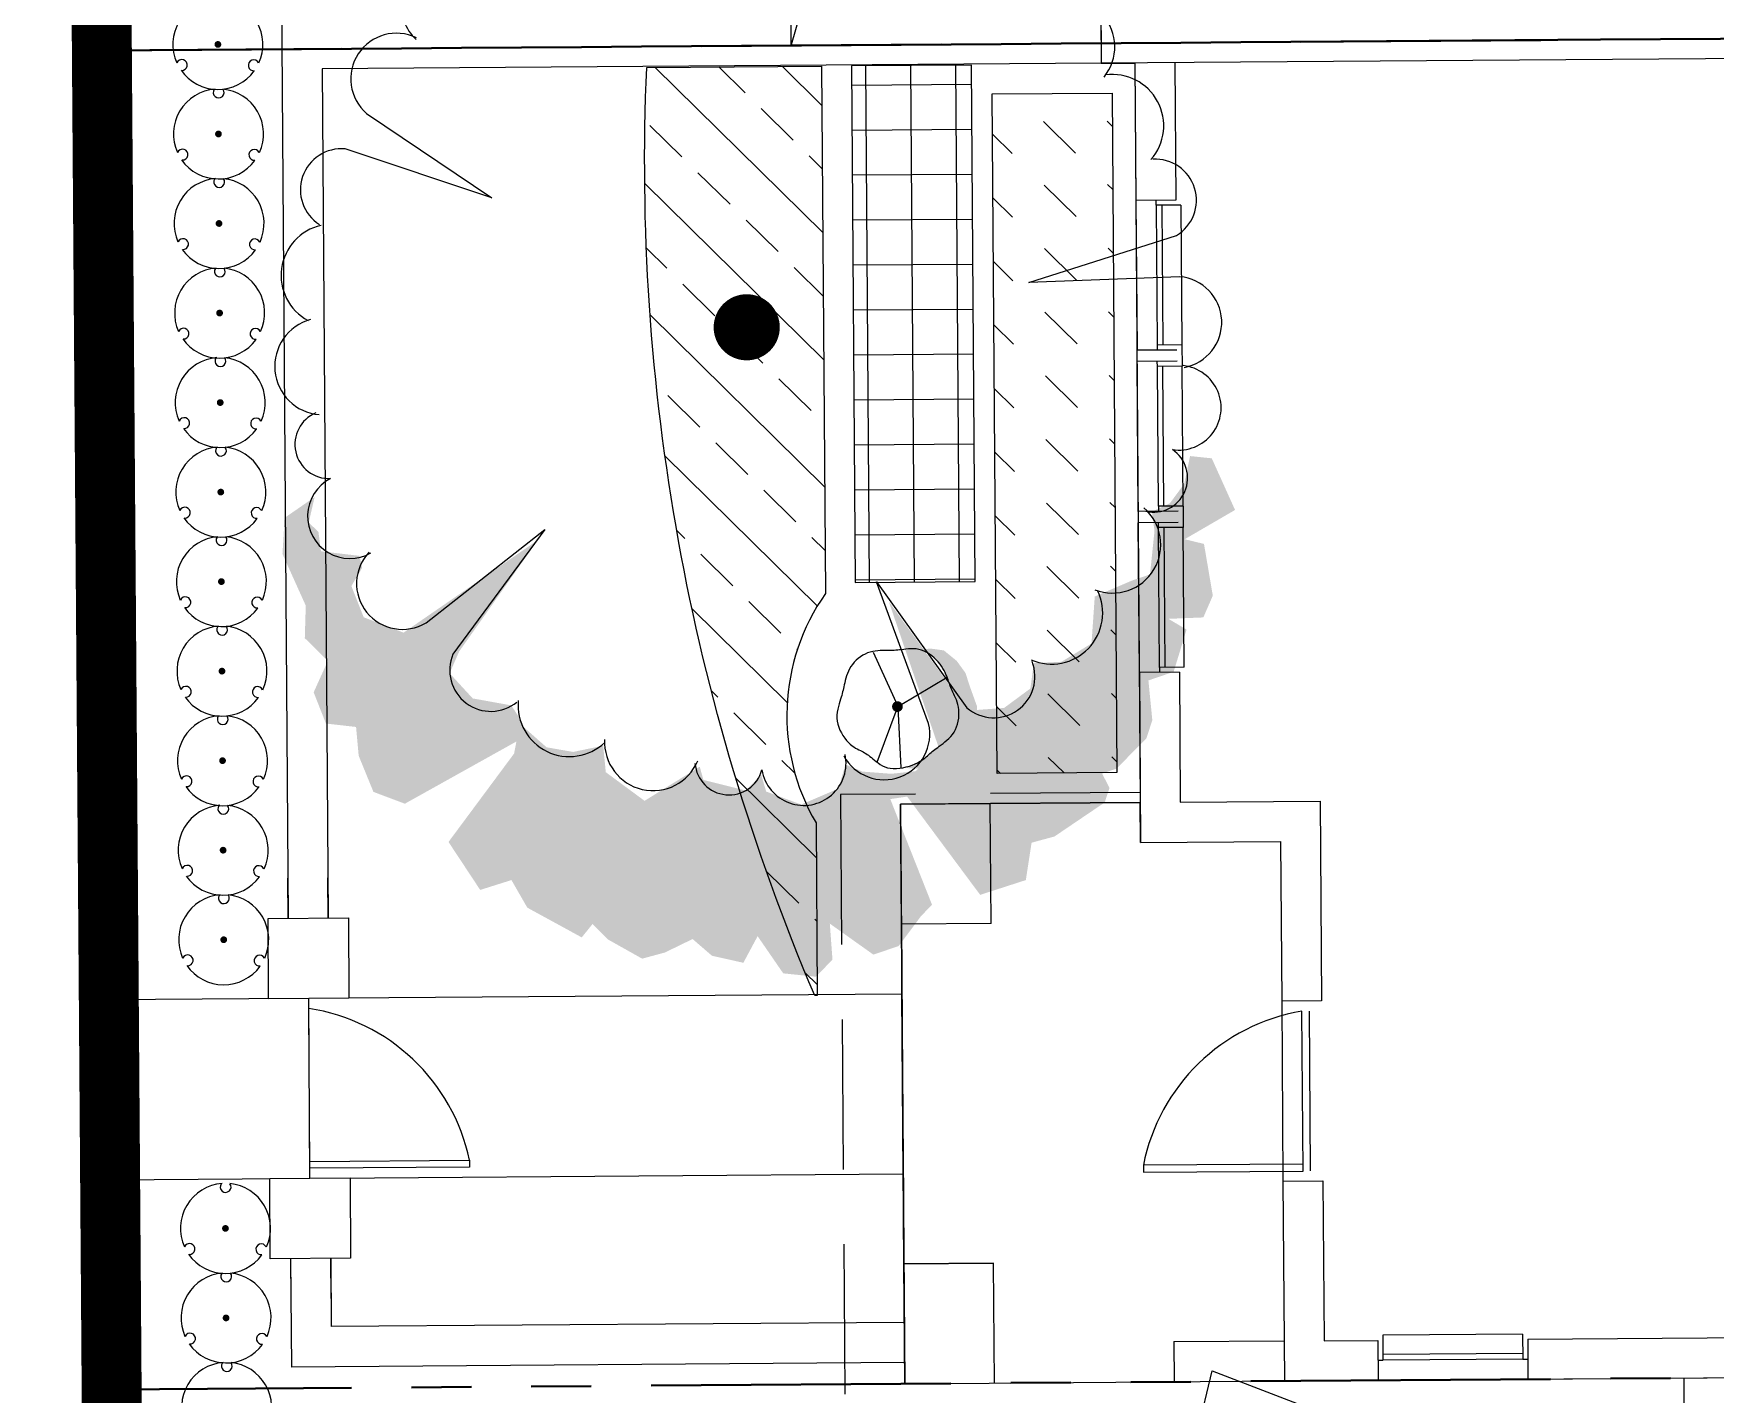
# Model space of a CAD drawing. Header units: feet. Extents: x 919634 to 928945, y 707022 to 708026.
# Drawn here: x 920102.47 to 920130.52, y 707294.92 to 707317.61 of the extents above; entities that cross this region are included whole.
import ezdxf

# ---------------------------------------------------------------- set-up
doc = ezdxf.new("R2010")
doc.units = ezdxf.units.FT
doc.header["$LTSCALE"] = 20
doc.header["$MEASUREMENT"] = 0
for name, pattern in [('PHANTOM2', [1.25, 0.625, -0.125, 0.125, -0.125, 0.125, -0.125]), ('Site Plan$0$HIDDEN2', [0.1875, 0.125, -0.0625]), ('Site Plan$0$PHANTOM2', [1.25, 0.625, -0.125, 0.125, -0.125, 0.125, -0.125])]:
    doc.linetypes.add(name, pattern=pattern)
doc.layers.add('-u-site-propline', color=7, linetype='PHANTOM2', true_color=0xd10000)
for name, color, linetype in [('-u-site-xref', 7, 'Continuous'), ('LK-SHRB-035M', 4, 'Continuous'), ('LK-SHRB-TRNK', 3, 'Continuous'), ('LK-TREE-013M', 6, 'Continuous'), ('LK-TREE-025M', 2, 'Continuous'), ('LK-TREE-035M', 123, 'Continuous'), ('LK-TREE-050M', 2, 'Continuous'), ('LK-TREE-TRNK', 32, 'Continuous'), ('LP-SHRB', 7, 'Continuous'), ('LP-TREE', 15, 'Continuous'), ('Site Plan$0$-u-site-bldg-slab', 6, 'Continuous'), ('Site Plan$0$-u-site-bldg_interior', 252, 'Continuous'), ('Site Plan$0$-u-site-fence', 4, 'Site Plan$0$FENCELINE1'), ('Site Plan$0$-u-site-wall', 4, 'Continuous'), ('Site Plan$0$SP-BLDG-ROOF ABOVE', 4, 'Site Plan$0$HIDDEN2'), ('x-RL TH5-LP Block$0$LK-SHRB-013M', 253, 'Continuous'), ('x-RL TH5-LP Block$0$LK-SHRB-035M', 253, 'Continuous'), ('x-RL TH5-LP Block$0$LK-SHRB-TRNK', 253, 'Continuous'), ('x-RL TH5-LP Block$0$LK-TREE-050M', 253, 'Continuous'), ('x-RL TH5-LP Block$0$LK-TREE-TRNK', 253, 'Continuous'), ('x-RL TH5-LP Block$0$LP-PATT-SHAR', 253, 'Continuous'), ('x-RL TH5-LP Block$0$LP-SHAR-BRDR-CONT', 253, 'Continuous'), ('x-RL TH5-LP Block$0$LP-SHRB', 253, 'Continuous'), ('x-RL TH5-LP Block$0$LP-TREE', 253, 'Continuous')]:
    doc.layers.add(name, color=color, linetype=linetype)
for name, color, linetype, lineweight in [('Site Plan$0$SP-LOT LINES', 252, 'Site Plan$0$PHANTOM2', 40), ('Site Plan$0$SP-SIDEWALK', 2, 'Continuous', 25), ('SP-BUILDING-FOOTPRINT', 1, 'Continuous', 25)]:
    doc.layers.add(name, color=color, linetype=linetype, lineweight=lineweight)
for name, color, linetype, plot in [('x-RL TH5-LP Block$0$-u-site-no_plot', 253, 'Continuous', False), ('x-RL TH5-LP Block$0$LK-SHRB-SHAD', 253, 'Continuous', False), ('x-RL TH5-LP Block$0$LK-TREE-SHAD', 253, 'Continuous', False)]:
    doc.layers.add(name, color=color, linetype=linetype, plot=plot)
doc.layers.get('-u-site-xref').off()
doc.linetypes.add('Site Plan$0$FENCELINE1', pattern='A,0.25,-0.1,[133,ltypeshp.shx,S=0.1,R=0,X=-0.1,Y=0],-0.1,1', length=1.45)

# ---------------------------------------------------------------- blocks, each defined once
blk = doc.blocks.new('Site Plan$0$_Details_TH5_wall')
at = {"layer": 'Site Plan$0$-u-site-fence'}
for p, q in [((-9.921745741390623, -107.2412408023374), (-9.941240280168131, -104.241304142517)), ((-9.922828772338107, -107.0745776544791), (-9.940157249453478, -104.4079672904918))]:
    blk.add_line(p, q, dxfattribs=at)
blk.add_lwpolyline([(-7.259590184199624, -106.9426853338955), (-7.258845600998029, -107.0572662480408), (-9.922828772338107, -107.0745776544791), (-9.923573355306871, -106.9599967403337)], close=True, dxfattribs=at)
blk.add_arc((-10.43133959185798, -107.6121757059591), 3.241637188778278, 11.91898895529423, 81.284807498677, dxfattribs=at)
at = {"layer": 'Site Plan$0$-u-site-wall'}
for p, q in [((-10.49004897312261, -73.7504030992277), (-10.28537092194892, -102.9035121200141)), ((3.281506347935647, -88.64790244249161), (-9.71480042510666, -88.73901354521513)), ((-9.71480042533949, -88.73901354509871), (-9.615384972305037, -102.8991583391326)), ((-10.28494076768402, -102.9035093246493), (-10.28929454809986, -102.2335234705824)), ((-9.614954913733527, -102.8991555443499), (-9.619308694032952, -102.229169690283)), ((-10.27596386393998, -104.2433968159603), (-10.27596328500658, -104.2434792785207)), ((-9.605980378808454, -104.2386926114559), (-9.605977339670062, -104.2391254977556)), ((-10.25490140204784, -107.243405753281), (-10.25490198389161, -107.2433228811715)), ((-9.584915456711315, -107.2390519723995), (-9.58491849876009, -107.2386186767835)), ((-10.24803110782523, -108.5833894005045), (-10.24367732764222, -109.2533752545714)), ((-10.24549372040201, -108.5833729116712), (-10.23280553636141, -110.3905928489985)), ((-9.578045253758319, -108.5790356202051), (-9.573691473458894, -109.249021474272)), ((-9.575507764006034, -108.5790191306733), (-9.567525819991715, -109.7159124162281)), ((-0.008576108026318252, -109.6488990358775), (-9.567525819991715, -109.7159124162281)), ((-0.00387190782930702, -110.3188825208927), (-10.23280553636141, -110.3905928489985))]:
    blk.add_line(p, q, dxfattribs=at)
for points in [[(-10.611226134007342, -104.24565792282965), (-10.619933694619377, -102.9056862148071), (-9.279961986596842, -102.89697865419507), (-9.271254425984807, -104.23695036221761)], [(-10.5830240347474, -108.58556629066746), (-10.591731595359434, -107.24559458264491), (-9.251759887336899, -107.23688702203287), (-9.243052326724865, -108.57685873005542)]]:
    blk.add_wipeout(points).dxf.layer = 'Site Plan$0$-u-site-wall'
for points in [[(-10.61122613400221, -104.2456579227), (-10.61993369460106, -102.9056862146826), (-9.279961986700073, -102.8969786542002), (-9.271254425984807, -104.2369503622176)], [(-10.58302403474227, -108.5855662906542), (-10.59173159534112, -107.2455945826368), (-9.251759887323715, -107.2368870219216), (-9.243052326724865, -108.5768587300554)]]:
    blk.add_lwpolyline(points, close=True, dxfattribs=at)
blk = doc.blocks.new('Site Plan')
at = {"layer": 'Site Plan$0$-u-site-bldg-slab'}
for p, q in [((920118.4210498073, 707304.7709246962, 2.07687015670199e-07), (920120.9261633628, 707304.7892105423)), ((920116.9822305592, 707297.0935512581), (920116.9408683486, 707302.760066967))]:
    blk.add_line(p, q, dxfattribs=at)
at = {"layer": 'Site Plan$0$-u-site-bldg_interior'}
for p, q in [((920120.2526234288, 707319.9929618222), (920120.2736081515, 707317.118109173)), ((920176.9298666465, 707317.5316663248), (920120.2736081515, 707317.118109173)), ((920120.8361397278, 707317.1222153204), (920120.8528670925, 707314.8306097029)), ((920121.5027886349, 707317.1270814629), (920121.5195159995, 707314.8354758453)), ((920121.5195159995, 707314.8354758453), (920120.8528670925, 707314.8306097029)), ((920120.8528670925, 707314.8306097029), (920120.8711151265, 707312.330676302)), ((920121.1903642523, 707314.749737679), (920121.1897559846, 707314.8330687924)), ((920121.6034553805, 707314.7527529997), (920121.1903642523, 707314.749737679)), ((920121.1903642523, 707314.749737679), (920121.2073957508, 707312.4164665048)), ((920121.2829404366, 707314.7504134304), (920121.2999719351, 707312.4171422562)), ((920121.6034553805, 707314.7527529997), (920121.620486879, 707312.4194818255)), ((920121.620486879, 707312.4194818255), (920121.2073957508, 707312.4164665048)), ((920121.2073957508, 707312.4164665048), (920121.2080040186, 707312.3331353915)), ((920121.620486879, 707312.4194818255), (920121.6230720172, 707312.0653245937)), ((920121.5377640044, 707312.3355424441), (920120.8711151265, 707312.330676302)), ((920121.539132607, 707312.148047439), (920120.8724837292, 707312.1431812969)), ((920120.8907317632, 707309.6432478959), (920120.8724837292, 707312.1431812969)), ((920121.209980889, 707312.0623092729), (920121.2093726213, 707312.1456403864)), ((920121.6230720172, 707312.0653245937), (920121.209980889, 707312.0623092729)), ((920121.2270123875, 707309.7290380988), (920121.209980889, 707312.0623092729)), ((920121.3195885718, 707309.7297138502), (920121.3025570733, 707312.0629850243)), ((920121.6401035157, 707309.7320534196), (920121.6230720172, 707312.0653245937)), ((920121.5573806702, 707309.6481140383), (920120.8907317632, 707309.6432478959)), ((920121.6401035157, 707309.7320534196), (920121.2270123875, 707309.7290380988)), ((920121.2270123875, 707309.7290380988), (920121.2276206553, 707309.6457069854)), ((920121.6401035157, 707309.7320534196), (920121.6426886539, 707309.3778961876)), ((920121.5587492437, 707309.4606190331), (920120.8921003658, 707309.4557528908)), ((920120.9103483999, 707306.9558194899), (920120.8921003658, 707309.4557528908)), ((920121.2295975257, 707309.374880867), (920121.2289892578, 707309.4582119803)), ((920121.6426886539, 707309.3778961876), (920121.2295975257, 707309.374880867)), ((920121.2466290242, 707307.0416096927), (920121.2295975257, 707309.374880867)), ((920121.3392052085, 707307.0422854441), (920121.32217371, 707309.3755566183)), ((920121.6597201524, 707307.0446250135), (920121.6426886539, 707309.3778961876)), ((920121.5769973069, 707306.9606856323), (920120.9103483999, 707306.9558194899)), ((920120.9103483999, 707306.9558194899), (920120.9310295052, 707304.1225616353)), ((920121.6597201524, 707307.0446250135), (920121.2466290242, 707307.0416096927)), ((920121.2466290242, 707307.0416096927), (920121.247237292, 707306.9582785794)), ((920121.5769973069, 707306.9606856323), (920121.5928122698, 707304.7940766849)), ((920116.9262699212, 707304.7600136878), (920118.4210498073, 707304.7709246962, 2.07687015670199e-07)), ((920116.9408683486, 707302.760066967), (920116.9262699212, 707304.7600136878)), ((920118.4356482346, 707302.7709779755, 2.07687015670199e-07), (920118.4210498073, 707304.7709246962, 2.07687015670199e-07)), ((920121.5928122698, 707304.7940766849), (920123.9260834439, 707304.8111081833)), ((920123.9260834439, 707304.8111081833), (920123.9504141561, 707301.4778636487)), ((920120.9310295052, 707304.1225616353), (920123.2643006794, 707304.1395931339)), ((920123.2643006794, 707304.1395931339), (920123.2837652492, 707301.4729975063)), ((920118.4356482346, 707302.7709779755, 2.07687015670199e-07), (920116.9408683486, 707302.760066967)), ((920123.9504141561, 707301.4778636487), (920123.2837652492, 707301.4729975063)), ((920123.2837652492, 707301.4729975063), (920123.3056628902, 707298.473077425)), ((920123.6413352466, 707298.6421987413), (920123.6218706768, 707301.3087943691)), ((920123.7663319167, 707298.643111143), (920123.7468673468, 707301.3097067707)), ((920123.3056628902, 707298.473077425), (920123.972311797, 707298.4779435676)), ((920123.3056628902, 707298.473077425), (920123.3299936022, 707295.1398328905)), ((920123.972311797, 707298.4779435676), (920123.9917763667, 707295.8113479399)), ((920118.4770104452, 707297.1044622666, 2.07687015670199e-07), (920116.9822305592, 707297.0935512581)), ((920116.9968285182, 707295.0936686877), (920116.9822305592, 707297.0935512581)), ((920118.4916084043, 707295.104579696, 2.07687015670199e-07), (920118.4770104452, 707297.1044622666, 2.07687015670199e-07)), ((920127.3033945699, 707295.9188563458), (920124.9701233959, 707295.9018248473)), ((920124.9701233959, 707295.9018248473), (920124.9731387167, 707295.4887337192)), ((920127.3033945699, 707295.9188563458), (920127.3064098906, 707295.5057652177)), ((920127.3873339511, 707295.8361335003), (920148.898654323, 707295.9931534064)), ((920121.4866380121, 707295.7964594886, 8.55107066490168e-07), (920123.3251026609, 707295.8098791923)), ((920121.4866380121, 707295.7964594886, 8.55107066490168e-07), (920121.4915284853, 707295.1264773369, 8.55107066490168e-07)), ((920123.9917763667, 707295.8113479399), (920124.8874005503, 707295.8178854663)), ((920124.8874005503, 707295.8178854663), (920124.8922666927, 707295.1512365593)), ((920127.3057341393, 707295.598341402), (920124.9745386075, 707295.5813250544)), ((920127.3873339511, 707295.8361335003), (920127.3922000936, 707295.1694845933)), ((920124.8898076032, 707295.4881254514), (920124.9731387167, 707295.4887337192)), ((920127.3064098906, 707295.5057652177), (920124.9752143589, 707295.4887488701)), ((920127.3064098906, 707295.5057652177), (920127.3897410041, 707295.5063734854)), ((920127.3922000936, 707295.1694845933), (920148.9035204654, 707295.3265044995)), ((920116.9968285182, 707295.0936686877), (920123.329993134, 707295.1398970408)), ((920127.3922000936, 707295.1694845933), (920123.3299936022, 707295.1398328905))]:
    blk.add_line(p, q, dxfattribs=at)
blk.add_lwpolyline([(920120.9765304292, 707298.7373336293), (920120.9773667974, 707298.6227533484), (920123.6413352466, 707298.6421987413), (920123.6404988784, 707298.7567790222)], close=True, dxfattribs=at)
blk.add_arc((920124.1572149398, 707298.1116678179), 3.241637188778279, 99.50573123689445, 168.8715497803076, dxfattribs=at)
at = {"layer": 'Site Plan$0$SP-BLDG-ROOF ABOVE'}
for p, q in [((920120.9261633628, 707304.7892105423), (920118.4210498073, 707304.7709246962, 2.07687015670199e-07)), ((920120.9310295052, 707304.1225616353), (920120.9261633628, 707304.7892105423)), ((920118.4356482346, 707302.7709779755, 2.07687015670199e-07), (920116.9408683486, 707302.760066967)), ((920116.9408683486, 707302.760066967), (920116.9822305592, 707297.0935512581)), ((920116.9822305592, 707297.0935512581), (920118.4770104452, 707297.1044622666, 2.07687015670199e-07))]:
    blk.add_line(p, q, dxfattribs=at)
blk.add_lwpolyline([(920120.9249468271, 707304.9558727691), (920115.9250800253, 707304.9193766947), (920116.0077720976, 707293.5864482336), (920130.0074310236, 707293.6885984247), (920129.9964855757, 707295.1884204363)], dxfattribs=at)
at = {"layer": 'Site Plan$0$SP-LOT LINES', "ltscale": 0.4}
for points in [[(920103.6049985458, 707317.3298382951), (920103.4444158457, 707339.3292522236), (920197.4419117218, 707340.015378306), (920197.602494422, 707318.0159643776)], [(920103.7680147341, 707294.9970427894), (920103.6049989628, 707317.3297811714), (920197.602494839, 707318.0159072538), (920197.7655106104, 707295.6831688719)]]:
    blk.add_lwpolyline(points, close=True, dxfattribs=at)
at = {"layer": 'Site Plan$0$SP-SIDEWALK'}
blk.add_lwpolyline([(920103.720569846, 707301.4968695577), (920103.742467487, 707298.4969494765), (920116.9712817331, 707298.5935120741), (920116.9493840921, 707301.5934321553)], close=True, dxfattribs=at)
at = {"layer": 'Site Plan$0$-u-site-wall', "rotation": 0.01592974096001484}
blk.add_blockref('Site Plan$0$_Details_TH5_wall', (920116.9674547828, 707405.76513261), dxfattribs=at)
blk = doc.blocks.new('x-RL TH5-LP Block$0$SHRUB-LRG-121')
at = {"layer": 'x-RL TH5-LP Block$0$LK-SHRB-SHAD'}
blk.add_hatch(color=256, dxfattribs=at).paths.add_polyline_path([(0.2065465789053249, 0.499285902393737), (0.2951794070149774, 0.5079279536462238), (0.411915319333076, 0.4906438459901814), (0.5243276808678559, 0.397741762831771), (0.5999898483938679, 0.2918765950680324), (0.6432253726944523, 0.1579247517193387), (0.6994315575786629, -0.001953250537884088), (0.703755108361996, -0.1099789298269798), (0.6778137954283778, -0.2158440975907219), (0.6107987294690176, -0.2914620730930899), (0.4746068345091103, -0.3930062126550524), (0.4097535480582408, -0.4578216202285113), (0.2908558562316514, -0.5161554880748369), (0.1676346053880735, -0.5464026751851456), (0.08764888707872842, -0.5420816469833696), (0.06386934541994549, -0.5312790790544568), (0.1525021735295979, -0.5075134316712848), (0.2389732221307597, -0.4578216202285113), (0.3146353896567717, -0.3908456959786335), (0.4184006496248998, -0.3173882371526879), (0.5027099187175637, -0.222325637317855), (0.5394601209599799, -0.1359050938865778), (0.5394601209599799, -0.008434790265017256), (0.5048716982260544, 0.1017514005494355), (0.4637979534339678, 0.1838509157789332), (0.431371310208533, 0.276753004088409), (0.3665180237576635, 0.3847786833775082), (0.2886940767231607, 0.4560756306780966), (0.2411350016392504, 0.4841623062630482)])
at = {"layer": 'x-RL TH5-LP Block$0$LK-SHRB-013M'}
for p, q in [((-0.2098530739028206, 0.4809741930429254), (0.002837181159428326, 0.004674438082567178)), ((0.02411054094827492, 0.011761417733549), (0.4392924265207689, 0.2544689060083254)), ((0.002837181159428326, 0.004674438082567178), (-0.1833047622509838, -0.4896424062422291))]:
    blk.add_line(p, q, dxfattribs=at)
at = {"layer": 'x-RL TH5-LP Block$0$LK-SHRB-035M'}
blk.add_line((0.002837181159428326, -0.00418428843384433), (0.02518236886833591, -0.5396977819131603), dxfattribs=at)
blk.add_lwpolyline([(0.3657733124828653, -0.35104675494226), (0.3815805365216605, -0.3398224485478138), (0.3984144767265718, -0.327644928642151), (0.4158459435518083, -0.3143925663024838), (0.4334457474515645, -0.2999437326060139), (0.4507846988800637, -0.2841767986299537), (0.4674336082915005, -0.2669701354515119), (0.4829632861400981, -0.2482021141479045), (0.4969445428800441, -0.2277511057963295), (0.5090221857100872, -0.2055785103113124), (0.5191370088070641, -0.181977842956595), (0.5273038030923587, -0.157325647833229), (0.5335373594873332, -0.1319984690422693), (0.5378524689133641, -0.1063728506847603), (0.5402639222918211, -0.08082533686176063), (0.5407865105440806, -0.05573247167431816), (0.5394350245915192, -0.03147079922348794), (0.536275354923454, -0.008348851016915404), (0.5315777903010783, 0.01359689181135337), (0.5256637190535045, 0.03439796072068546), (0.5188545295098805, 0.05408588717044083), (0.511471609999326, 0.07269220261998655), (0.5038363488509816, 0.09024843852867548), (0.4962701343939813, 0.1067861263558783), (0.4890943549574445, 0.1223367975609513), (0.4825563381064555, 0.1369648516656667), (0.4766071683498154, 0.1508661604414172), (0.4711238694322759, 0.1642694637220075), (0.4659834650985957, 0.1774035013412316), (0.4610629790935121, 0.190497013132898), (0.456239435161784, 0.2037787389308043), (0.4513898570481558, 0.2174774185687482), (0.4463912684973721, 0.2318217918805381), (0.441103597414795, 0.2469884512149925), (0.4353183883481648, 0.2629453989810351), (0.4288100900058325, 0.2796084901026141), (0.4213531510961417, 0.2968935795036778), (0.4127220203274362, 0.3147165221081671), (0.4026911464080811, 0.3329931728400304), (0.391034978046406, 0.3516393866232121), (0.3775279639507758, 0.3705710183816642), (0.3620217693270575, 0.3896513068901406), (0.3446769253713242, 0.4085330263266691), (0.3257311797771578, 0.4268163347200868), (0.3054222802381474, 0.4441013900992274), (0.2839879744478893, 0.4599883504929316), (0.2616660100999724, 0.4740773739300366), (0.238694134887993, 0.4859686184393794), (0.2153100965055472, 0.4952622420497939), (0.1917475925335239, 0.5016977528998616), (0.1682241201020815, 0.505572059567136), (0.1449531262286641, 0.5073214207389043), (0.1221480579307368, 0.5073820951024572), (0.1000223622257579, 0.5061903413450857), (0.07878948613117842, 0.5041824181540839), (0.05866287666444947, 0.5017945842167428), (0.03985598084303632, 0.4994630982203496), (0.02248366055935236, 0.497542796593585), (0.006266437205681541, 0.4960628267306575), (-0.009173752950729863, 0.4949709137671725), (-0.02421497364264269, 0.4942147828387213), (-0.03923528860280356, 0.4937421590809024), (-0.05461276156398043, 0.4935007676293139), (-0.0707254562589128, 0.493438333619558), (-0.08795143642037573, 0.4935025821872294), (-0.1065660895111904, 0.4936041247113003), (-0.1264340979145473, 0.4935051175442382), (-0.1473174677437044, 0.4929306032818879), (-0.1689782051119195, 0.491605624520087), (-0.1911783161324578, 0.4892552238546806), (-0.2136798069185772, 0.4856044438815097), (-0.2362446835835428, 0.4803783271964157), (-0.2586349522406195, 0.4733019163952399), (-0.28062070960695, 0.4641738346543072), (-0.3020044148152365, 0.4530870274718488), (-0.3225966176020663, 0.4402080209265833), (-0.3422078677040261, 0.4257033410972291), (-0.3606487148577031, 0.4097395140625011), (-0.3777297087996843, 0.3924830659011107), (-0.3932613992665566, 0.37410052269178), (-0.4070543359949141, 0.3547584105132238), (-0.4189846554291066, 0.3346415083351673), (-0.4291908408445835, 0.3140076066914048), (-0.4378769622245784, 0.293132749006741), (-0.4452470895522964, 0.2722929787059769), (-0.451505292810964, 0.2517643392139171), (-0.4568556419838004, 0.2318228739553625), (-0.461502207054032, 0.2127446263551214), (-0.4656490580048782, 0.1948056398379947), (-0.4694891977182891, 0.1781690378778826), (-0.4731713606711594, 0.1625462641450675), (-0.4768332142391358, 0.1475358423589199), (-0.4806124257978439, 0.1327362962388214), (-0.4846466627229091, 0.1177461495041427), (-0.4890735923899712, 0.1021639258742653), (-0.4940308821746626, 0.08558814906856327), (-0.4996561994526161, 0.06761734280640752), (-0.5059803350152947, 0.04795023198010284), (-0.5126065733175551, 0.02668634617363708), (-0.519031322230056, 0.00402541614392149), (-0.5247509896234988, -0.01983282735213265), (-0.5292619833685421, -0.04468865355761409), (-0.5320607113358804, -0.070342331715608), (-0.5326435813961865, -0.09659413106920312), (-0.5305070014201405, -0.1232443208614882), (-0.5253009075472193, -0.1500657602906834), (-0.517289348992108, -0.1767216683755279), (-0.5068899032382888, -0.2028478540898924), (-0.4945201477692436, -0.2280801264076509), (-0.4805976600684474, -0.2520542943026705), (-0.4655400176193822, -0.2744061667488253), (-0.4497647979055373, -0.2947715527199861), (-0.4336895784103874, -0.3127862611900234), (-0.417675376585116, -0.328206366086075), (-0.4018569697517407, -0.3412690011483335), (-0.3863125751999661, -0.352331565070255), (-0.3711204102195111, -0.3617514565453028), (-0.3563586921000876, -0.3698860742669261), (-0.3421056381314074, -0.3770928169285881), (-0.3284394656031822, -0.383729083223745), (-0.3154383918051309, -0.3901522718458565), (-0.3031309360368155, -0.3966813471353809), (-0.291346825637234, -0.4034815360208093), (-0.2798660899552345, -0.4106796310776275), (-0.2684687583396652, -0.4184024248813252), (-0.2569348601393813, -0.4267767100073954), (-0.2450444247032308, -0.4359292790313241), (-0.232577481380055, -0.4459869245286043), (-0.219314059518716, -0.4570764390747222), (-0.2050514160916777, -0.4692157957703103), (-0.1896557185658807, -0.4819876898165489), (-0.1730103620318957, -0.4948659969397617), (-0.1549987415802647, -0.5073245928662686), (-0.1355042523015726, -0.5188373533223931), (-0.1144102892863614, -0.5288781540344552), (-0.09160024762520891, -0.5369208707287783), (-0.06695752240866426, -0.5424393791316859), (-0.04048119930575922, -0.5450505099464706), (-0.01263312629937019, -0.5449429137843325), (0.01600915804914393, -0.5424481962334475), (0.04486811517845268, -0.5378979628819813), (0.07336620652719716, -0.5316238193181171), (0.1009258935340398, -0.5239573711300203), (0.1269696376376288, -0.5152302239058635), (0.1509199002766195, -0.5057739832338264), (0.1723440149706832, -0.4958832636724217), (0.1913888035635622, -0.4857047156615764), (0.208345959980015, -0.4753479986115536), (0.2235071781447999, -0.464922771932617), (0.2371641519826824, -0.4545386950350405), (0.2496085754184136, -0.4443054273290805), (0.2611321423767592, -0.4343326282250146), (0.2720265467824774, -0.4247299571331027), (0.282572228871615, -0.4155614766450064), (0.2930046141253513, -0.4067088620779806), (0.3035478743361608, -0.3980081919306642), (0.3144261812965183, -0.3892955447016995), (0.3258637067988985, -0.3804069988897325), (0.338084622635769, -0.3711786329934093), (0.3513131005996044, -0.3614465255113686)], close=True, dxfattribs=at)
at = {"layer": 'x-RL TH5-LP Block$0$LK-SHRB-TRNK', "const_width": 0.046875}
blk.add_lwpolyline([(-0.0234375, 0, 1), (0.0234375, 0, 1)], format="xyb", close=True, dxfattribs=at)
blk = doc.blocks.new('x-RL TH5-LP Block$0$TREE-SIMP-024')
at = {"layer": 'x-RL TH5-LP Block$0$LK-TREE-SHAD'}
blk.add_hatch(color=256, dxfattribs=at).paths.add_polyline_path([(0.1890392876505302, -0.4914625425579686), (0.2122538417685007, -0.5256094872272712), (0.2532375141730938, -0.5283298083166699), (0.3119894994224524, -0.5023558214439703), (0.3488751212994714, -0.5037111922460724), (0.3748395371480342, -0.4777467763975238), (0.4103546213606251, -0.4941301901573638), (0.4458784854625435, -0.4804583228024413), (0.4499869085587704, -0.4463034049931593), (0.4827752814527457, -0.4435615268122319), (0.5237645425420112, -0.4271557661335734), (0.5374364046921016, -0.3916319072365013), (0.4677999237022448, -0.2646004044787063), (0.4814606117391236, -0.2673287123739385), (0.5811675407061045, -0.3424377704076562), (0.6358238768052615, -0.3069019339042427), (0.6249050584882809, -0.2713852550636489), (0.6563316736071556, -0.2536161387256897), (0.6905033561629352, -0.1921294586080649), (0.6754793072618952, -0.1798385099472739), (0.6932444327993608, -0.1620733844098154), (0.7151139873763555, -0.1238148273882871), (0.7082908266705772, -0.09785999622977926), (0.6932723684028588, -0.06644295733990191), (0.7124048371439358, -0.04457898493521384), (0.7206121090560202, -0.009056715461291276), (0.6905616235424645, 0.007328289670340382), (0.7329206188030071, 0.03602978614996744), (0.7370298401875459, 0.07291700591118655), (0.7179093405918024, 0.09203750550695133), (0.676924078764074, 0.08929323635833697), (0.7124583154346453, 0.1384849718098451), (0.7029036562701094, 0.1671713118368103), (0.6687575131452945, 0.193118164650528), (0.6564657629400017, 0.2054099148558279), (0.5362310864248627, 0.1589257265477073), (0.5335043751062472, 0.1780510184884818), (0.6455525333076935, 0.2600526754644719), (0.629173911892849, 0.311961547954219), (0.5868252892009878, 0.3187799195711634), (0.5800021304438587, 0.3447347591907146), (0.5417667199370442, 0.4021018401502943), (0.5253745262878908, 0.4075616432481155), (0.5089783437868505, 0.3993599652255568), (0.5035185354842042, 0.4157521536698852), (0.4693747885318942, 0.4498959006221668), (0.4488845495600344, 0.4567206592121238), (0.4038004408650693, 0.4526090468599193), (0.3942457764956941, 0.4812953816820524), (0.3464349545334926, 0.496309052809579), (0.3341336228943703, 0.4758132232043835), (0.3327790503805659, 0.5154311470333397), (0.3081915624256624, 0.5263531546063263), (0.2494443643164743, 0.5167729508059438), (0.2439733819006165, 0.4949129724579535), (0.2112025668366186, 0.5522816480455219), (0.1524505763824209, 0.5263076559679831), (0.1497110976301883, 0.5017161739563747), (0.1811305294363592, 0.4948946130834457), (0.202984124067541, 0.4785072085230979), (0.212541181353231, 0.45801777109574), (0.2344003614129235, 0.4607564515596465), (0.2835801296677403, 0.4553062246908226), (0.2904048882577115, 0.4348159857189486), (0.3081524507603319, 0.3924705522830649), (0.3614310626261954, 0.3883876718740424), (0.3819133199970679, 0.354239934121253), (0.3832702886833488, 0.3228189044308749), (0.4119582233383312, 0.3187288407091629), (0.4338078271690051, 0.2886799465673988), (0.4365281534632288, 0.2476962793676662), (0.312182657679358, 0.1588602791116926), (0.4802353394693739, 0.2149214735031819), (0.5048180383354861, 0.1876056743968348), (0.5075423554302176, 0.1602834967785185), (0.5048004805054802, 0.1274951206283248), (0.4965979976822155, 0.1083666426877699), (0.5239185806725288, 0.1001777301501932), (0.5416661483799885, 0.05783230191914868), (0.5266269378214474, 0.01820959095000774), (0.5074992581692186, 0.01273941007867307), (0.5252540059331636, -0.005015337685279064), (0.5129446926930257, -0.05283414645331419), (0.4979158599080051, -0.05693698412104453), (0.5361496757868451, -0.1197686605234622), (0.5033493272351564, -0.1634950041924412), (0.4732932530368998, -0.1662360808288668), (0.4801140208263632, -0.2003878093821498), (0.4746406454941905, -0.2304446851249153), (0.4514085283413749, -0.2564082994289478), (0.4418442877430095, -0.2605095392124781), (0.426813860329986, -0.2700769723230536), (0.4186041922453967, -0.3137961359355472), (0.3899074796497359, -0.3397613448675685), (0.3653199916948324, -0.3288393372945819), (0.239660629690519, -0.2387102159554928), (0.3434432538051624, -0.3916885715269984), (0.3256701466667096, -0.4367766762272822), (0.2901462825647911, -0.4504485435822119), (0.2696576382209059, -0.4381591895494168), (0.2559953555560242, -0.4408954770970226), (0.2505179861671536, -0.4846138391650001), (0.2286588009026502, -0.4873525248337458), (0.2177264207609824, -0.4982849049754137)])
at = {"layer": 'x-RL TH5-LP Block$0$LK-TREE-050M'}
for p, q in [((-0.04860488914232519, 0.3204401747418828), (-0.1004783664031379, 0.4881257947864839)), ((-0.05369746659829389, 0.4915933362915723), (-0.04860488914232519, 0.3204401747418828)), ((0.2897369795163627, 0.1452474562183212), (0.4331856951178565, 0.2463997710962005)), ((0.4509396161136294, 0.2029800207524346), (0.2897369795163627, 0.1452474562183212)), ((-0.484126475581121, 0.1008413697186938), (-0.3197764530257245, 0.05279546313309424)), ((-0.3197764530257245, 0.05279546313309424), (-0.4952847406890442, 0.05527856086738581)), ((0.3323934762303793, -0.366144784429423), (0.2276721902811687, -0.2306723100195143)), ((0.2276721902811687, -0.2306723100195143), (0.3682018494262422, -0.3358423614288597)), ((-0.2455091501645086, -0.4292699423333417), (-0.1490278276294532, -0.2878107840738551)), ((-0.1490278276294532, -0.2878107840738551), (-0.2056244374518599, -0.4539617653212815))]:
    blk.add_line(p, q, dxfattribs=at)
for centre, radius, start, end in [((-0.002046592426324878, 0.4868550850393945), 0.05186775325439813, 9.894664786015177, 174.758577227328), ((0.09479688157250621, 0.4893167681903066), 0.04800949825501283, 350.9389413252036, 173.4733813780408), ((-0.1406577635833912, 0.4643518711474144), 0.04668600864248076, 30.61256466583337, 182.9404446800889), ((0.1742931968898063, 0.4599880194734851), 0.03877302073807031, 346.4677891969286, 145.8460662159045), ((-0.2256235228414027, 0.416537993178828), 0.05803041528278666, 48.19387987775519, 187.3850517374514), ((0.249491642336892, 0.4128623806588791), 0.05490868705670256, 338.5456909887605, 138.9426875496921), ((-0.3155583000221611, 0.3648621441673399), 0.05490868705670256, 50.5456909887609, 210.9426875496927), ((0.3264296698085047, 0.3432980403228925), 0.05803041528278666, 336.1938798777554, 115.3850517374514), ((-0.3836150434950696, 0.3079067958741248), 0.03877302073807031, 58.46778919692883, 217.8460662159039), ((0.398159233570567, 0.2772661021778475), 0.04668600864248076, 318.6125646658333, 110.9404446800895), ((-0.4360740535002208, 0.2413643889474102), 0.04800949825501283, 62.93894132520439, 245.4733813780411), ((-0.4636591329584405, 0.1485000700117638), 0.05186775325439813, 81.89466478601592, 246.7585772273271), ((0.4623942692778655, 0.1523929201382828), 0.05186775325439813, 297.894664786015, 102.7585772273273), ((0.4946617483395528, 0.06105000505942826), 0.04800949825501283, 278.9389413252028, 101.4733813780415), ((-0.4850905122466429, 0.009719136930840477), 0.04668600864248076, 102.6125646658336, 254.9404446800894), ((0.4913341631808805, -0.02361856542178487), 0.03877302073807031, 274.4677891969283, 73.84606621590467), ((-0.4658726755859846, -0.08586340293272343), 0.05803041528278666, 120.1938798777553, 259.3850517374512), ((0.4697526148953841, -0.1096991602439772), 0.05490868705670256, 266.5456909887607, 66.94268754969211), ((-0.4445173971826932, -0.1873651743553211), 0.05490868705670256, 122.545690988761, 282.9426875496918), ((0.4273681537194989, -0.2043681359880694), 0.05803041528278666, 264.1938798777555, 43.3850517374514), ((-0.4113803323655247, -0.2696911542562219), 0.03877302073807031, 130.4677891969289, 289.8460662159039), ((0.3867337028646318, -0.2929919960733187), 0.04668600864248076, 246.6125646658334, 38.94044468008853), ((-0.3643054682475793, -0.3401453721469778), 0.04800949825501283, 134.9389413252038, 317.4733813780404), ((-0.2845105109362862, -0.3950769944404016), 0.05186775325439813, 153.8946647860153, 318.7585772273273), ((0.2878219670432429, -0.3926710807491034), 0.05186775325439813, 225.8946647860147, 30.75857722732785), ((0.2109208918357979, -0.4515857900502454), 0.04800949825501283, 206.9389413252034, 29.47338137804071), ((-0.1591446606051079, -0.4583451141828618), 0.04668600864248076, 174.6125646658334, 326.940444680089), ((0.1293680157899644, -0.4745850956696813), 0.03877302073807031, 202.4677891969289, 1.846066215904139), ((-0.06230162510055948, -0.4696044945809916), 0.05803041528278666, 192.1938798777558, 331.3850517374509), ((0.04083143997263505, -0.4806601902269989), 0.05490868705670256, 194.5456909887608, 354.942687549692)]:
    blk.add_arc(centre, radius, start, end, dxfattribs=at)
at = {"layer": 'x-RL TH5-LP Block$0$LK-TREE-TRNK', "const_width": 0.03749999999999999}
blk.add_lwpolyline([(0.01325825214726706, 0.01325825214723153, 1), (-0.01325825214723864, -0.01325825214726706, 1)], format="xyb", close=True, dxfattribs=at)
blk = doc.blocks.new('x-RL TH5-LP Block', base_point=(1241.699483058532, -211.8293156445725))
at = {"layer": 'x-RL TH5-LP Block$0$LP-PATT-SHAR'}
h = blk.add_hatch(dxfattribs=at)
h.set_pattern_fill('DASH', color=256, scale=6, angle=45)
h.set_pattern_definition([(45, (1330.8646941029, -196.9859242070233), (0, 1.060660171779821), [0.75, -0.75])])
h.paths.add_polyline_path([(1342.198027436039, -196.9859242070233), (1330.8646941029, -196.9859242070233), (1330.8646941029, -194.9859242070233), (1342.198027436039, -194.9859242070233)])
h = blk.add_hatch(dxfattribs=at)
h.set_pattern_fill('ANSI37', color=256, scale=6, angle=45)
h.set_pattern_definition([(90, (922118.9625385818, 708828.6941068189), (-0.7500000000000001, 0), []), (180, (922118.9625385818, 708828.6941068189), (-5.551115123125783e-17, -0.75), [])])
h.paths.add_polyline_path([(1338.993920473848, -197.3271673087729), (1330.380829819595, -197.3271673087729), (1330.380829819595, -199.3271673086565), (1338.993920473731, -199.3271673087729)])
h = blk.add_hatch(dxfattribs=at)
h.set_pattern_fill('ANSI33', color=256, scale=6)
h.set_pattern_definition([(45, (922115.9629815341, 708813.3011943189), (-1.060660171779821, 1.060660171779821), []), (45, (922117.0236417041, 708813.3011943189), (-1.060660171779821, 1.060660171779821), [0.75, -0.375])])
edge = h.paths.add_edge_path()
edge.add_arc((1341.232582183945, -196.9513983253966), 3.534241529179276, 234.4578139517915, 299.9966933148048)
edge.add_line((1342.99952630233, -200.0122432527132), (1345.877072589821, -200.0122432527132))
edge.add_line((1345.877072589821, -200.0122432527132), (1345.880893988069, -200.0538080024999))
edge.add_arc((1332.227146808794, -167.3660699503938), 35.42475167165824, 267.0124345537933, 292.6704117371547, ccw=False)
edge.add_line((1330.38083608076, -202.7426747577265), (1330.380829819595, -199.8271673087729))
edge.add_line((1330.380829819595, -199.8271673087729), (1339.178119738237, -199.8271673087729))
at = {"layer": 'x-RL TH5-LP Block$0$-u-site-no_plot'}
blk.add_line((1241.699483058784, -211.8293156445096), (1352.366149725276, -211.8293156445725), dxfattribs=at)
at = {"layer": 'x-RL TH5-LP Block$0$LP-SHAR-BRDR-CONT'}
for points in [[(1342.198027436039, -196.9859242070233), (1330.8646941029, -196.9859242070233), (1330.8646941029, -194.9859242070233), (1342.198027436039, -194.9859242070233)], [(1338.993920473848, -197.3271673087729), (1330.380829819595, -197.3271673087729), (1330.380829819595, -199.3271673086565), (1338.993920473731, -199.3271673087729)]]:
    blk.add_lwpolyline(points, close=True, dxfattribs=at)
blk.add_lwpolyline([(1339.178119738237, -199.8271673087729, 0.2940262378585685), (1342.99952630233, -200.0122432527132), (1345.877072589821, -200.0122432527132), (1345.880893988069, -200.0538080024999, -0.1124241353563668), (1330.38083608076, -202.7426747577265), (1330.380829819595, -199.8271673087729)], format="xyb", close=True, dxfattribs=at)
at = {"layer": 'x-RL TH5-LP Block$0$LP-SHRB', "xscale": 1.896938157072053, "yscale": 1.896938157072053, "zscale": 3.319641774876096, "rotation": 90}
blk.add_blockref('x-RL TH5-LP Block$0$SHRUB-LRG-121', (1341.070629473426, -198.6399056814844), dxfattribs=at)
at = {"layer": 'x-RL TH5-LP Block$0$LP-TREE', "xscale": 14.70790299536585, "yscale": 14.70790299536585, "zscale": 14.70790299536585}
blk.add_blockref('x-RL TH5-LP Block$0$TREE-SIMP-024', (1334.726290749502, -201.1075028926134), dxfattribs=at)
blk = doc.blocks.new('SHRUB-LRG-020')
at = {"layer": 'LK-SHRB-035M'}
for centre, radius, start, end in [((0, 0), 0.5, 94.34978531993045, 204.197478914356), ((0.001889855033477161, 0.4603848002291109), 0.05995317584729301, 145.5617106720357, 37.37413056032797), ((0, 0), 0.5, 335.6607324966503, 84.36192919374862), ((-0.3996498600313707, -0.2285557376460936), 0.05995317584729301, 265.5617106720358, 157.3741305603279), ((0.3977600049978971, -0.2318290625830173), 0.05995317584729301, 25.56171067203576, 277.3741305603279), ((0, 0), 0.5, 215.0580211348241, 323.979530820607)]:
    blk.add_arc(centre, radius, start, end, dxfattribs=at)
at = {"layer": 'LK-SHRB-TRNK', "const_width": 0.0375}
blk.add_lwpolyline([(-0.01875000000000071, 0, 1), (0.01875000000000071, 0, 1)], format="xyb", close=True, dxfattribs=at)
blk = doc.blocks.new('TREE-PALM-011')
at = {"layer": 'LK-TREE-013M'}
for p, q in [((-0.02606076180344985, 0.4252097812772035), (0.1152668843908202, 0.4174018982217689)), ((-0.2120610753474637, 0.1753468888265033), (-0.3953958958532837, 0.38449880203801)), ((0.2967362196898762, 0.1717709203927882), (0.4747340253587709, 0.2211650958759037)), ((0.1607096888407114, 0.107282977693913), (0.2967362196898762, 0.1717709203927882)), ((-0.2975017776167306, -0.02171478398540216), (-0.6068007820766752, -0.07619428437141096)), ((-0.05425329643136934, -0.1810456634527142), (-0.01522825632841318, -0.3417236785833708)), ((0.2580276821638563, -0.1672324843330344), (0.3992689619724672, -0.2977013550528795)), ((-0.01522825632841318, -0.3417236785833708), (-0.003177890876855827, -0.5679785185395332))]:
    blk.add_line(p, q, dxfattribs=at)
at = {"layer": 'LK-TREE-025M'}
for p, q in [((-0.1033425090605249, 0.342090501139964), (-0.06870779679704242, 0.4874624456545504)), ((-0.07615701340867531, 0.3034243864163884), (-0.02606076180344985, 0.4252097812772035)), ((-0.3761016611728962, 0.336661059015583), (-0.4139448540420005, 0.400140645814318)), ((-0.4139448540420005, 0.400140645814318), (-0.2769309512576399, 0.326338625492852)), ((-0.3471162194529143, 0.2250875212435801), (-0.3761016611728962, 0.336661059015583)), ((-0.2769309512576399, 0.326338625492852), (-0.2321508370502841, 0.2963074193010726)), ((-0.0469713078740881, 0.258196522096128), (-0.1033425090605249, 0.342090501139964)), ((-0.2091155627230421, 0.2161145326942702), (-0.1930896502939561, 0.2676973335012747)), ((-0.09780137832970581, 0.2758684624127667), (-0.0469713078740881, 0.258196522096128)), ((-0.09152929823827094, 0.1886135358276562), (-0.09780137832970581, 0.2758684624127667)), ((-0.008709302486550996, 0.1266594084947528), (-0.04442104276799341, 0.2421526873135136)), ((0.1928019435147519, 0.2106438240123225), (0.3042911409759199, 0.2420561374082197)), ((0.2879840941773466, 0.1985629088542495), (0.3556708152781596, 0.2551807985270429)), ((0.3556708152781596, 0.2551807985270429), (0.4927845069180137, 0.225118695245925)), ((0.04199575471233175, 0.1219796767861538), (0.1582135768852595, 0.2037722456465048)), ((0.1522325124032022, 0.1428193193791927), (0.1928019435147519, 0.2106438240123225)), ((-0.3124027341833937, 0.1817475247666209), (-0.2542140408353362, 0.1853896066773686)), ((-0.2372568361932963, 0.09364641142072827), (-0.3124027341833937, 0.1817475247666209)), ((-0.1129133362360619, 0.1235610605983197), (-0.2120610753474637, 0.1753468888265033)), ((-0.02785454366050999, 0.01622900575413411), (-0.1129133362360619, 0.1235610605983197)), ((-0.05445436921891655, 0.09525448327561747), (-0.03645950478934878, 0.1314349300489113)), ((-0.0107838260222195, 0.03110919071892937), (-0.008709302486550996, 0.1266594084947528)), ((0.02700261934799641, 0.01116614298883434), (0.1607096888407114, 0.107282977693913)), ((-0.2145153611277806, 0.06851884300853328), (-0.1361027371471266, 0.07286376084293522)), ((-0.1935604811345684, 0.0481887910742671), (-0.2145153611277806, 0.06851884300853328)), ((-0.3895122588246238, 7.229396884156358e-05), (-0.2110482922848576, 0.03867176598310351)), ((-0.2110482922848576, 0.03867176598310351), (-0.08428236395226918, 0.003390444669854276)), ((-0.08428236395226918, 0.003390444669854276), (-0.1935604811345684, 0.0481887910742671)), ((-0.4969566701592782, -0.03119945224231913), (-0.3895122588246238, 7.229396884156358e-05)), ((-0.1964885532985647, -0.03702154759610465), (-0.2975017776167306, -0.02171478398540216)), ((-0.03456769124227321, -0.01606252259938401), (-0.1964885532985647, -0.03702154759610465)), ((0.02965326779710153, -0.02498176323187096), (0.157554800381007, -0.09737268968154922)), ((-0.6274391394735517, -0.07542084650449965), (-0.4969566701592782, -0.03119945224231913)), ((-0.0145148179155683, -0.04184864558801138), (-0.05425329643136934, -0.1810456634527142)), ((-0.5233584593325702, -0.08719251385615223), (-0.6274391394735517, -0.07542084650449965)), ((-0.4615684624030223, -0.09395442212658622), (-0.4422441617526829, -0.06736495499318806)), ((-0.1164185291212902, -0.09734828526825368), (-0.07824152380254645, -0.05390495114204441)), ((-0.3134885118430475, -0.1365943663322753), (-0.4615684624030223, -0.09395442212658622)), ((-0.2599286543512846, -0.1395926228456474), (-0.2187407276269084, -0.08956517716922008)), ((-0.1076197884984254, -0.1407789545021814), (-0.1164185291212902, -0.09734828526825368)), ((0.09952948805343453, -0.135199829094546), (-0.003725748405713603, -0.08609380510823428)), ((0.157554800381007, -0.09737268968154922), (0.2580276821638563, -0.1672324843330344)), ((0.1415734827784547, -0.1564168461188089), (0.1280615659885314, -0.1171996436330716)), ((-0.2078180306884292, -0.1475008495847447), (-0.2599286543512846, -0.1395926228456474)), ((-0.121190715814663, -0.1930863722236538), (-0.1076197884984254, -0.1407789545021814)), ((0.202988888929184, -0.2223169721473113), (0.1415734827784547, -0.1564168461188089)), ((-0.1034934457134682, -0.2362077936511753), (-0.121190715814663, -0.1930863722236538)), ((0.2540719803172919, -0.2472695274916887), (0.2206109348180689, -0.1933568602118854)), ((-0.1021032224108183, -0.322822443632667), (-0.1034934457134682, -0.2362077936511753)), ((0.4050005041073632, -0.3019594897661122), (0.2540719803172919, -0.2472695274916887)), ((-0.06958258522311667, -0.3030637765358577), (-0.1021032224108183, -0.322822443632667)), ((-0.08644556831444561, -0.3538657335545068), (-0.06958258522311667, -0.3030637765358577)), ((-0.07658484953375932, -0.4045489043792401), (-0.08644556831444561, -0.3538657335545068)), ((-0.001666642691645848, -0.579320894580512), (-0.07658484953375932, -0.4045489043792401))]:
    blk.add_line(p, q, dxfattribs=at)
at = {"layer": 'LK-TREE-035M'}
for p, q in [((-0.06870779679704242, 0.4874624456545504), (0.1176243832939576, 0.4161843022121161)), ((0.1176243832939576, 0.4161843022121161), (0.04387504105264384, 0.3941828926057553)), ((0.02492254752874601, 0.3335891085726033), (-0.01702444199315778, 0.3054035079793991)), ((-0.2321508370502841, 0.2963074193010726), (-0.2091155627230421, 0.2161145326942702)), ((-0.01702444199315778, 0.3054035079793991), (0.0300356442592431, 0.3029893011957654)), ((-0.1930896502939561, 0.2676973335012747), (-0.1183717863042091, 0.2152184515057343)), ((0.3042911409759199, 0.2420561374082197), (0.2879840941773466, 0.1985629088542495)), ((-0.2542140408353362, 0.1853896066773686), (-0.3471162194529143, 0.2250875212435801)), ((-0.1183717863042091, 0.2152184515057343), (-0.09152929823827094, 0.1886135358276562)), ((0.02826804652536907, 0.2373231987613593), (-0.01016197972586497, 0.2011604796628887)), ((-0.01016197972586497, 0.2011604796628887), (0.03823488660768248, 0.2068920720061911)), ((0.1582135768852595, 0.2037722456465048), (0.1522325124032022, 0.1428193193791927)), ((0.3566801153558288, 0.1329158037582658), (0.2444318550971047, 0.1233453354455989)), ((-0.03645950478934878, 0.1314349300489113), (-0.008740543820266566, 0.07020175525633476)), ((0.2444318550971047, 0.1233453354455989), (0.3309684972138882, 0.1036745574533811)), ((-0.1361027371471266, 0.07286376084293522), (-0.2372568361932963, 0.09364641142072827)), ((0.2452035827869565, 0.05452774442080965), (0.1912283561871106, 0.04617248634297511)), ((0.1912283561871106, 0.04617248634297511), (0.2186830074196848, 0.02525838467897756)), ((-0.06792187393222093, -0.04787677588461037), (-0.2078180306884292, -0.1475008495847447)), ((-0.4422441617526829, -0.06736495499318806), (-0.5233584593325702, -0.08719251385615223)), ((-0.07824152380254645, -0.05390495114204441), (-0.2045822017871899, -0.1473883958369555)), ((0.2499765346216805, -0.05950711091018945), (0.1889737139266003, -0.07539600494828136)), ((0.1889737139266003, -0.07539600494828136), (0.2710157549257417, -0.0822640345203638)), ((-0.2187407276269084, -0.08956517716922008), (-0.3134885118430475, -0.1365943663322753)), ((-0.003725748405713603, -0.08609380510823428), (0.05403742182389237, -0.1545993539571811)), ((0.1280615659885314, -0.1171996436330716), (0.09952948805343453, -0.135199829094546)), ((0.332100132279237, -0.1619445468160023), (0.4050005041073632, -0.3019594897661122)), ((-0.0004592951856636773, -0.1945601706957873), (0.05529341038794655, -0.2606570907829209)), ((0.06529114755957721, -0.1987546401055695), (-0.0004592951856636773, -0.1945601706957873)), ((0.2206109348180689, -0.1933568602118854), (0.202988888929184, -0.2223169721473113)), ((0.05198590606815401, -0.3053184187963538), (0.00304855198649534, -0.2721919508880788)), ((0.00304855198649534, -0.2721919508880788), (0.03670639154435662, -0.3317673187450225)), ((0.02312001568344613, -0.4302415251827512), (-0.001666642691645848, -0.579320894580512))]:
    blk.add_line(p, q, dxfattribs=at)
at = {"layer": 'LK-TREE-050M'}
for p, q in [((0.04387504105264384, 0.3941828926057553), (0.02492254752874601, 0.3335891085726033)), ((0.0300356442592431, 0.3029893011957654), (0.02826804652536907, 0.2373231987613593)), ((0.4927845069180137, 0.225118695245925), (0.3566801153558288, 0.1329158037582658)), ((-0.09232325094185967, 0.1893132064690377), (-0.05969310848112741, 0.1490983731284601)), ((0.03823488660768248, 0.2068920720061911), (0.04199575471233175, 0.1219796767861538)), ((-0.05969310848112741, 0.1490983731284601), (-0.05445436921891655, 0.09525448327561747)), ((0.3309684972138882, 0.1036745574533811), (0.2452035827869565, 0.05452774442080965)), ((0.2186830074196848, 0.02525838467897756), (0.1263557624333487, 0.001801408797540205)), ((0.1263557624333487, 0.001801408797540205), (0.2499765346216805, -0.05950711091018945)), ((0.2710157549257417, -0.0822640345203638), (0.332100132279237, -0.1619445468160023)), ((0.05403742182389237, -0.1545993539571811), (0.06529114755957721, -0.1987546401055695)), ((0.05529341038794655, -0.2606570907829209), (0.05198590606815401, -0.3053184187963538)), ((0.03670639154435662, -0.3317673187450225), (0.02312001568344613, -0.4302415251827512))]:
    blk.add_line(p, q, dxfattribs=at)
at = {"layer": 'LK-TREE-TRNK', "const_width": 0.0375}
blk.add_lwpolyline([(0.001371215739567333, -0.01869979324472837, 1), (-0.001371215739624176, 0.01869979324472837, 1)], format="xyb", close=True, dxfattribs=at)

msp = doc.modelspace()

# ---------------------------------------------------------------- block references
at = {"layer": '-u-site-xref'}
msp.add_blockref('Site Plan', (0, 0), dxfattribs=at)

# ---------------------------------------------------------------- next in the draw order: linework, layer by layer
at = {"layer": '-u-site-propline', "const_width": 1}
msp.add_lwpolyline([(920947.0000886252, 707545.9204017931), (920946.2013768834, 707600.8345230455), (920548.4734135537, 707598.2488059332), (920114.5755185183, 707595.4173937511), (920115.1048384466, 707522.8953291861), (920102.9668962085, 707404.7482034572), (920105.5431136015, 707051.8130943171), (920991.6971269739, 707057.367269914), (920991.4728619354, 707093.1250671773), (921085.439179533, 707093.7985091242), (921082.2021453959, 707546.7798329409)], close=True, dxfattribs=at)
at = {"layer": 'SP-BUILDING-FOOTPRINT'}
msp.add_lwpolyline([(920116.9476565234, 707361.7616888579), (920117.023081732, 707351.4286306492), (920120.0230483747, 707351.45052863), (920120.1130715912, 707339.1175811638), (920122.6129584309, 707339.1358288578), (920122.6737852113, 707330.8027175212), (920120.1738518104, 707330.7844694871), (920120.2736081515, 707317.1181091729), (920120.8361397278, 707317.1222153205), (920120.9261633628, 707304.7892105423), (920116.9262699212, 707304.7600136878), (920116.9968285181, 707295.0936686877), (920123.329993134, 707295.1398970408), (920157.4957500765, 707295.3892234558)], dxfattribs=at)

# ---------------------------------------------------------------- next in the draw order: block references
at = {"layer": '-u-site-xref', "rotation": 270.4182178492661}
msp.add_blockref('x-RL TH5-LP Block', (920102.9602350909, 707405.6607613388), dxfattribs=at)
at = {"layer": 'LP-SHRB', "xscale": 1.502163410681632, "yscale": 1.502163410681632, "zscale": 1.502163410681632}
for p in [(920105.5398428675, 707317.4324534776), (920105.5495722486, 707315.9391895895), (920105.5593016297, 707314.4459257013), (920105.5690310107, 707312.9526618131), (920105.5787603918, 707311.459397925), (920105.5884897729, 707309.9661340368), (920105.5982191539, 707308.4728701486), (920105.607948535, 707306.9796062604), (920105.6176779161, 707305.4863423723), (920105.6274072971, 707303.9930784841), (920105.6371366782, 707302.4998145959), (920105.6663248214, 707297.6847048416), (920105.6760542025, 707296.1914409534), (920105.6857835836, 707294.6981770652)]:
    msp.add_blockref('SHRUB-LRG-020', p, dxfattribs=at)
at = {"layer": 'LP-TREE', "xscale": 10.57245662562439, "yscale": 10.57245662562439, "zscale": 10.57245662562439}
for p in [(920122.8511219254, 707290.153468525), (920132.470341353, 707290.3624734656)]:
    msp.add_blockref('TREE-PALM-011', p, dxfattribs=at)

doc.saveas('drawing.dxf')
